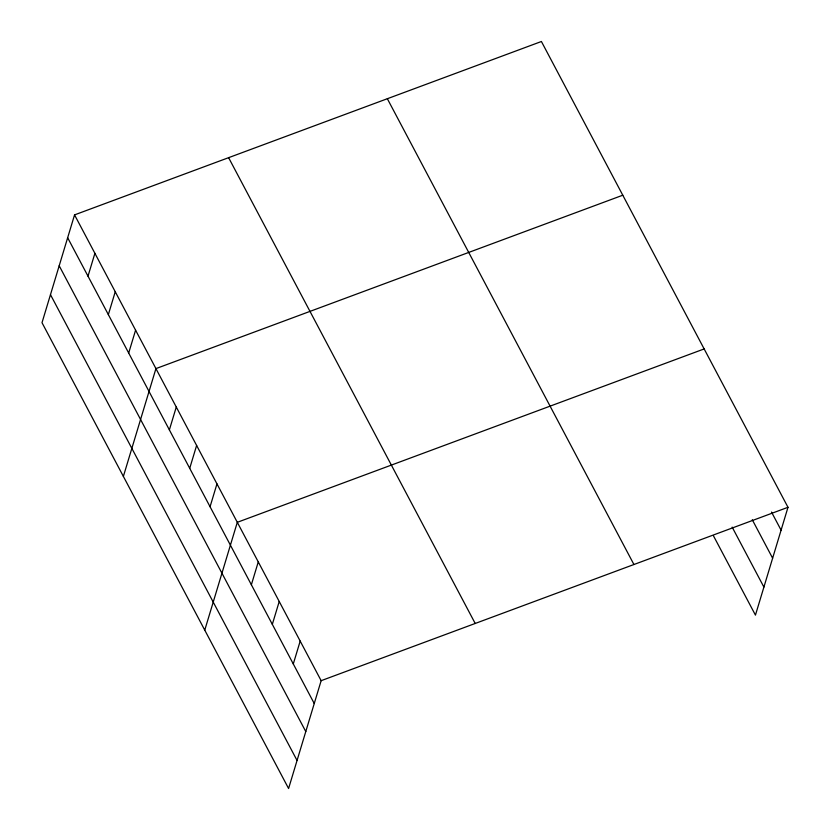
<?xml version="1.0" encoding="UTF-8"?>
<svg xmlns="http://www.w3.org/2000/svg" width="830" height="830" viewBox="0 0 830 830"><rect width="100%" height="100%" fill="white"/><g stroke="black" fill="none" stroke-linecap="round" stroke-linejoin="round"><path stroke-width="1.25" d="M74.555 214.887L42.008 322.704L288.591 788.5L321.148 680.683L74.555 214.887L541.409 41.5L787.992 507.296L755.445 615.113L713.52 535.931M88.001 276.172L94.9 253.316M108.346 314.601L115.246 291.745M128.692 353.03L135.591 330.174M123.38 476.41L155.936 368.603L622.78 195.216M169.372 429.888L176.282 407.032M189.717 468.317L196.617 445.461M210.063 506.736L216.962 483.88M204.761 630.126L237.307 522.309L704.151 348.932M251.366 584.766L258.265 561.91M272.323 624.357L279.222 601.501M293.291 663.948L300.19 641.092M321.148 680.683L787.992 507.296M771.506 512.058L781.092 530.152M752.271 519.736L772.626 558.196M732.164 527.123L763.901 587.08M387.34 98.718L633.933 564.514M228.613 157.669L475.206 623.465M67.655 237.743L314.248 703.539M59.189 265.776L305.782 731.572M50.474 294.66L297.057 760.467"/></g></svg>
